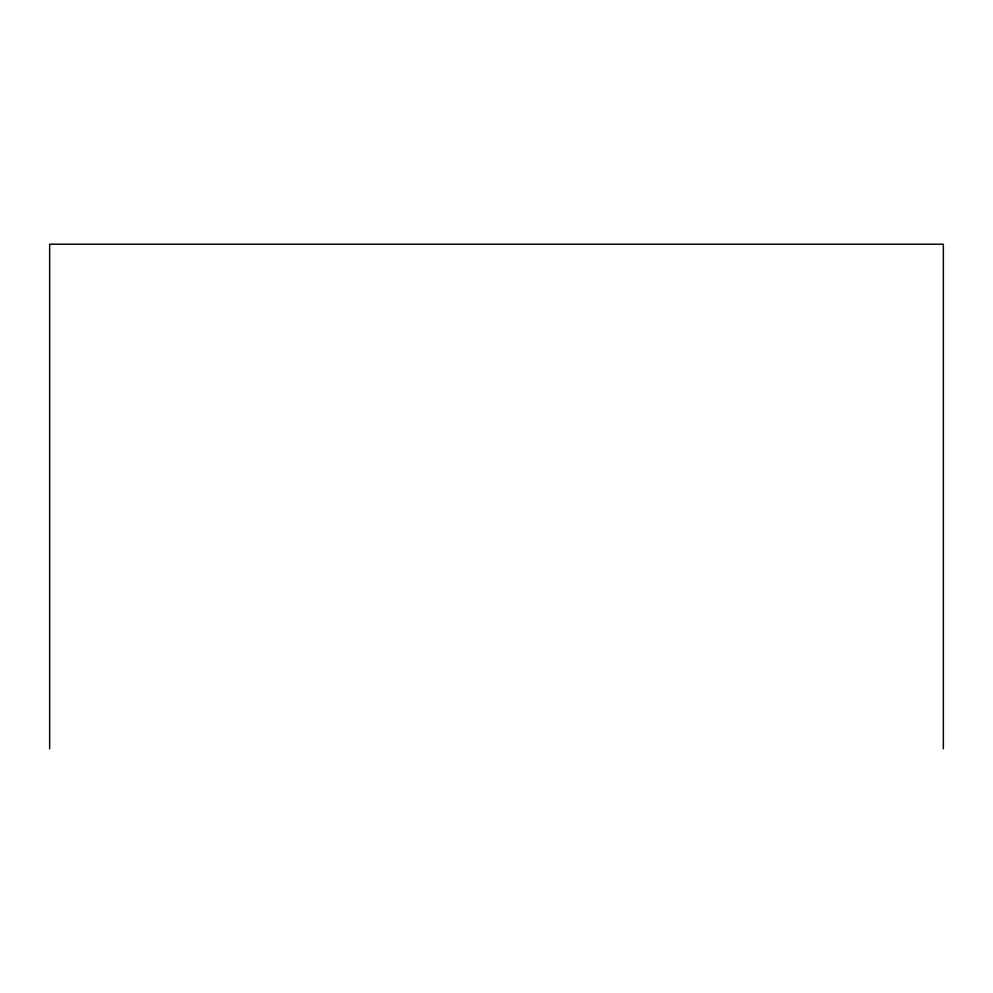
<?xml version="1.0" encoding="UTF-8"?>
<svg xmlns="http://www.w3.org/2000/svg" width="993" height="993" viewBox="0 0 993 993"><rect width="100%" height="100%" fill="white"/><g stroke="black" fill="none" stroke-linecap="round" stroke-linejoin="round"><path stroke-width="1.49" d="M943.35 748.796L943.35 244.204L49.65 244.204L49.65 748.796"/></g></svg>
